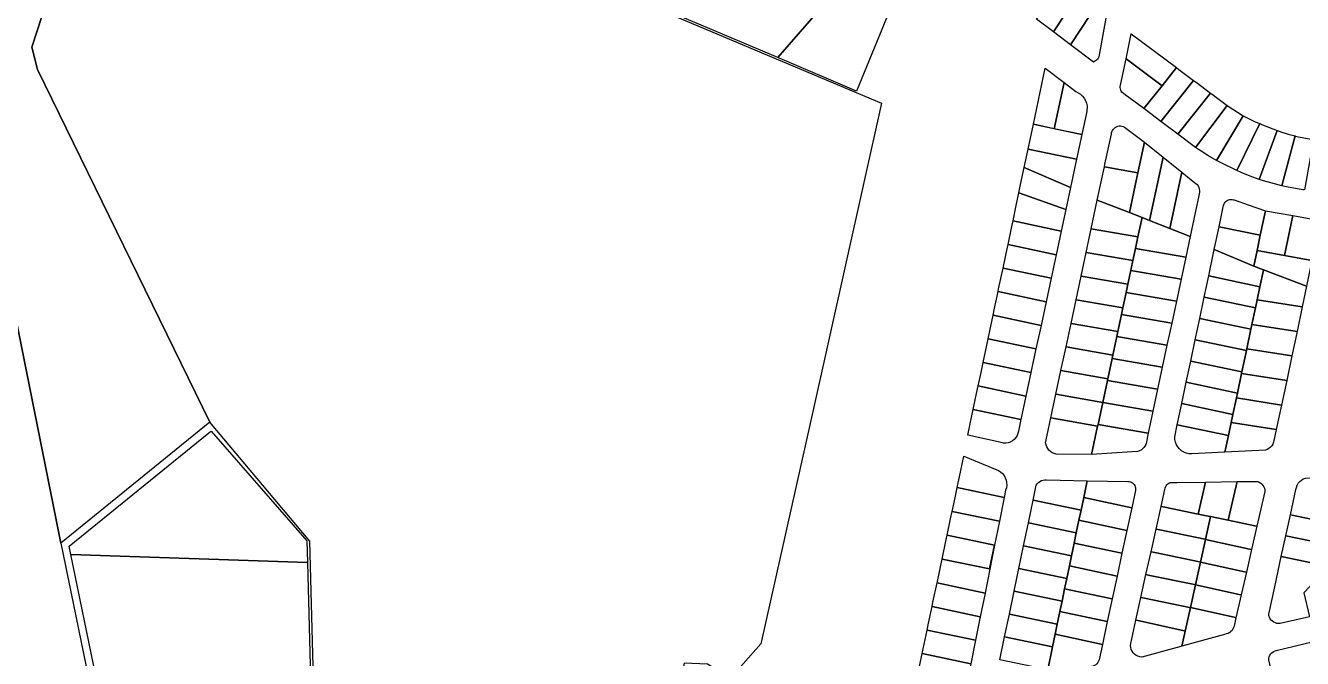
# Model space of a CAD drawing. Header units: millimetres. Extents: x 522658 to 553925, y 7796479 to 7820139.
# Drawn here: x 542555 to 543273, y 7804897 to 7805253 of the extents above; entities that cross this region are included whole.
import ezdxf

# ---------------------------------------------------------------- set-up
doc = ezdxf.new("R2010")
doc.units = ezdxf.units.MM
doc.layers.add('ZONA RESIDENCIAL 2 (ZR_2)', color=2, linetype='Continuous')

msp = doc.modelspace()

# ---------------------------------------------------------------- linework, layer by layer
at = {"layer": 'ZONA RESIDENCIAL 2 (ZR_2)'}
for points in [[(542658.49, 7805029.92), (542561.56, 7805228.16), (542558.25, 7805240.73), (542564.21, 7805258.59), (542576.11, 7805274.46), (542609.68, 7805306.55), (542661.75, 7805368.4), (542790.36, 7805313.2), (542804.83, 7805306.99), (542888.04, 7805271.84), (543036.56, 7805209.23), (542996.68, 7805030.83), (542968.66, 7804905.18), (542951.54, 7804885.95), (542938.54, 7804893.77), (542925.37, 7804894.41), (542920.37, 7804870.67), (542913.7, 7804869.3), (542728.2, 7804831.2), (542718.27, 7804829.16), (542714.69, 7804962.96), (542658.49, 7805029.92)], [(542609.68, 7805306.55), (542576.11, 7805274.46), (542564.21, 7805258.59), (542558.25, 7805240.73), (542561.56, 7805228.16), (542658.49, 7805029.92), (542574.64, 7804961.93), (542509.4, 7805287.33), (542512.57, 7805290.17), (542546.4, 7805320.13), (542570.61, 7805339.21), (542609.68, 7805306.55)], [(543036.69, 7805302.29), (542978.07, 7805234.9), (542889.62, 7805272.45), (542919.18, 7805340.77), (542936.72, 7805333.99), (542948.31, 7805329.51), (542960.87, 7805324.66), (542975.35, 7805319.06), (542993.71, 7805311.96), (543020.87, 7805302.08), (543026.43, 7805309.67), (543036.69, 7805302.29)], [(542978.07, 7805234.9), (543036.69, 7805302.29), (543053.01, 7805290.57), (543045.13, 7805271.44), (543039.64, 7805258.09), (543022.36, 7805216.1), (542978.07, 7805234.9)], [(543133.32, 7805249.36), (543123.75, 7805256.6), (543140.47, 7805282.14), (543150.04, 7805274.9), (543133.32, 7805249.36)], [(543142.89, 7805242.12), (543133.32, 7805249.36), (543150.04, 7805274.9), (543159.61, 7805267.66), (543142.89, 7805242.12)], [(543155.71, 7805232.42), (543142.89, 7805242.12), (543159.61, 7805267.66), (543164.02, 7805264.32), (543158.8, 7805235.27), (543158.48, 7805234.62), (543158.07, 7805234.02), (543157.58, 7805233.49), (543157.01, 7805233.04), (543156.38, 7805232.68), (543155.71, 7805232.42)], [(543202.47, 7805229.32), (543194.38, 7805219.14), (543174.1, 7805234.3), (543177.05, 7805248.32), (543202.47, 7805229.32)], [(543194.38, 7805219.14), (543184.12, 7805206.22), (543173.68, 7805214.08), (543171.79, 7805215.51), (543171.41, 7805216.08), (543171.12, 7805216.7), (543170.93, 7805217.35), (543170.84, 7805218.03), (543170.85, 7805218.72), (543170.96, 7805219.39), (543174.1, 7805234.3), (543194.38, 7805219.14)], [(543139.2, 7805220.87), (543133.71, 7805194.93), (543121.97, 7805197.42), (543128.64, 7805228.94), (543139.2, 7805220.87)], [(543184.12, 7805206.22), (543194.38, 7805219.14), (543202.47, 7805229.32), (543203.88, 7805228.27), (543212.08, 7805222.14), (543193.7, 7805199), (543185.59, 7805205.11), (543184.12, 7805206.22)], [(543133.71, 7805194.93), (543139.2, 7805220.87), (543145.78, 7805215.83), (543147.19, 7805215.19), (543148.48, 7805214.33), (543149.61, 7805213.28), (543150.57, 7805212.06), (543151.33, 7805210.71), (543151.87, 7805209.26), (543152.17, 7805207.74), (543152.17, 7805207.74), (543152.04, 7805204.66), (543149.25, 7805191.63), (543133.71, 7805194.93)], [(543193.7, 7805199), (543212.08, 7805222.14), (543213.49, 7805221.08), (543221.69, 7805214.95), (543203.29, 7805191.78), (543195.17, 7805197.89), (543193.7, 7805199)], [(543224.21, 7805213.07), (543231.05, 7805208.05), (543213.27, 7805184.34), (543203.29, 7805191.78), (543221.69, 7805214.95), (543222.2, 7805214.57), (543223.1, 7805213.9), (543224.21, 7805213.07)], [(543240.03, 7805202.22), (543225.05, 7805177.05), (543220.06, 7805179.95), (543215.19, 7805183.04), (543214.82, 7805183.29), (543213.27, 7805184.34), (543231.05, 7805208.05), (543240.03, 7805202.22)], [(543246.82, 7805198.88), (543249.33, 7805197.85), (543236.46, 7805171.37), (543226.91, 7805176.04), (543225.05, 7805177.05), (543240.03, 7805202.22), (543246.82, 7805198.88)], [(543149.25, 7805191.63), (543146.28, 7805177.73), (543119.03, 7805183.51), (543121.97, 7805197.42), (543149.25, 7805191.63)], [(543165.87, 7805191.95), (543165.92, 7805192.18), (543166, 7805192.67), (543166.13, 7805193.15), (543166.43, 7805193.88), (543166.85, 7805194.55), (543167.37, 7805195.14), (543167.98, 7805195.64), (543168.67, 7805196.04), (543169.41, 7805196.32), (543170.18, 7805196.47), (543170.97, 7805196.5), (543171.75, 7805196.4), (543172.51, 7805196.17), (543173.22, 7805195.82), (543184.48, 7805187.46), (543180.76, 7805170.04), (543161.95, 7805173.55), (543162.26, 7805175), (543165.87, 7805191.95)], [(543236.46, 7805171.37), (543249.33, 7805197.85), (543250.88, 7805197.17), (543259.17, 7805193.97), (543249.06, 7805166.47), (543243.95, 7805168.29), (543238.91, 7805170.31), (543236.46, 7805171.37)], [(543195.02, 7805178.97), (543187.4, 7805143.29), (543183.13, 7805144.96), (543176, 7805147.74), (543180.76, 7805170.04), (543184.48, 7805187.46), (543195.02, 7805178.97)], [(543249.06, 7805166.47), (543259.17, 7805193.97), (543260.81, 7805193.42), (543261.26, 7805193.27), (543265.28, 7805191.96), (543269.35, 7805190.85), (543261.78, 7805162.84), (543251.56, 7805165.66), (543249.06, 7805166.47)], [(543279.65, 7805188.92), (543274.47, 7805160.51), (543274.33, 7805160.53), (543273.68, 7805160.63), (543264.34, 7805162.28), (543262.7, 7805162.62), (543261.91, 7805162.81), (543261.78, 7805162.84), (543269.35, 7805190.85), (543269.48, 7805190.82), (543271.19, 7805190.42), (543277.08, 7805189.32), (543279.65, 7805188.92)], [(543146.28, 7805177.73), (543142.88, 7805161.86), (543116.82, 7805173.06), (543119.03, 7805183.51), (543146.28, 7805177.73)], [(543142.88, 7805161.86), (543140.24, 7805149.55), (543113.83, 7805158.88), (543114.8, 7805163.51), (543116.82, 7805173.06), (543142.88, 7805161.86)], [(543176, 7805147.74), (543157.95, 7805154.79), (543161.8, 7805172.84), (543161.91, 7805173.37), (543161.95, 7805173.55), (543180.76, 7805170.04), (543176, 7805147.74)], [(543205.56, 7805170.47), (543198.8, 7805138.84), (543187.4, 7805143.29), (543195.02, 7805178.97), (543205.56, 7805170.47)], [(543214.14, 7805163.55), (543214.66, 7805162.77), (543215.07, 7805161.93), (543215.35, 7805161.03), (543215.49, 7805160.11), (543215.49, 7805159.17), (543215.12, 7805157.44), (543210.21, 7805134.38), (543198.8, 7805138.84), (543205.56, 7805170.47), (543211.94, 7805165.33), (543214.14, 7805163.55)], [(543140.24, 7805149.55), (543137.63, 7805137.33), (543110.5, 7805143.08), (543112.33, 7805151.77), (543113.83, 7805158.88), (543140.24, 7805149.55)], [(543180.8, 7805134.06), (543154.52, 7805138.7), (543157.95, 7805154.79), (543176, 7805147.74), (543183.13, 7805144.96), (543180.8, 7805134.06)], [(543226.47, 7805139.77), (543228.84, 7805151.02), (543228.95, 7805151.72), (543229.18, 7805152.4), (543229.5, 7805153.03), (543229.92, 7805153.61), (543230.43, 7805154.11), (543231.04, 7805154.55), (543231.71, 7805154.88), (543232.43, 7805155.09), (543233.18, 7805155.18), (543233.93, 7805155.15), (543234.66, 7805155), (543235.03, 7805154.87), (543242.89, 7805152.16), (543252.61, 7805148.8), (543249.69, 7805135.02), (543226.47, 7805139.77)], [(543207.71, 7805122.64), (543179.44, 7805127.64), (543180.8, 7805134.06), (543183.13, 7805144.96), (543187.4, 7805143.29), (543198.8, 7805138.84), (543210.21, 7805134.37), (543207.71, 7805122.64)], [(543249.69, 7805135.02), (543252.61, 7805148.8), (543267.96, 7805146.08), (543263.23, 7805123.66), (543247.89, 7805126.49), (543249.69, 7805135.02)], [(543282.39, 7805138.47), (543278.67, 7805120.81), (543263.23, 7805123.66), (543267.96, 7805146.08), (543278.09, 7805144.21), (543278.93, 7805143.97), (543279.72, 7805143.6), (543280.44, 7805143.11), (543281.07, 7805142.5), (543281.59, 7805141.81), (543281.99, 7805141.03), (543282.26, 7805140.2), (543282.4, 7805139.34), (543282.39, 7805138.47)], [(543137.63, 7805137.33), (543134.79, 7805124.07), (543107.69, 7805129.82), (543109.85, 7805140.03), (543110.5, 7805143.08), (543137.63, 7805137.33)], [(543177.97, 7805120.76), (543151.69, 7805125.4), (543154.52, 7805138.7), (543180.8, 7805134.06), (543179.44, 7805127.64), (543177.97, 7805120.76)], [(543249.69, 7805135.02), (543247.89, 7805126.49), (543246.02, 7805117.66), (543223.78, 7805127.04), (543226.47, 7805139.77), (543249.69, 7805135.02)], [(543134.79, 7805124.07), (543131.95, 7805110.81), (543104.89, 7805116.55), (543107.37, 7805128.29), (543107.69, 7805129.82), (543134.79, 7805124.07)], [(543177.97, 7805120.76), (543175.13, 7805107.46), (543148.85, 7805112.1), (543151.69, 7805125.4), (543177.97, 7805120.76)], [(543205.07, 7805110.27), (543176.8, 7805115.27), (543177.97, 7805120.76), (543179.44, 7805127.64), (543207.71, 7805122.64), (543205.07, 7805110.27)], [(543251.41, 7805115.4), (543249.44, 7805106.09), (543220.64, 7805112.17), (543223.78, 7805127.04), (543246.02, 7805117.66), (543251.45, 7805115.61), (543251.41, 7805115.4)], [(543246.02, 7805117.66), (543247.89, 7805126.49), (543263.23, 7805123.66), (543278.67, 7805120.81), (543275.76, 7805106.44), (543251.45, 7805115.61), (543246.02, 7805117.66)], [(543131.95, 7805110.81), (543129.12, 7805097.58), (543102.09, 7805103.31), (543102.41, 7805104.81), (543104.89, 7805116.55), (543131.95, 7805110.81)], [(543251.45, 7805115.61), (543275.76, 7805106.44), (543273.27, 7805094.7), (543247.87, 7805098.66), (543249.44, 7805106.09), (543251.41, 7805115.4), (543251.45, 7805115.61)], [(543175.13, 7805107.46), (543174.16, 7805102.9), (543172.3, 7805094.16), (543146.02, 7805098.8), (543148.85, 7805112.1), (543175.13, 7805107.46)], [(543205.07, 7805110.27), (543202.43, 7805097.9), (543174.16, 7805102.9), (543175.13, 7805107.46), (543176.8, 7805115.27), (543205.07, 7805110.27)], [(543246.91, 7805094.12), (543218.11, 7805100.2), (543220.64, 7805112.17), (543249.44, 7805106.09), (543247.87, 7805098.66), (543246.91, 7805094.12)], [(543129.12, 7805097.58), (543126.28, 7805084.33), (543099.29, 7805090.05), (543099.93, 7805093.07), (543102.09, 7805103.31), (543129.12, 7805097.58)], [(543202.43, 7805097.9), (543199.8, 7805085.52), (543171.53, 7805090.52), (543172.3, 7805094.16), (543174.16, 7805102.9), (543202.43, 7805097.9)], [(543172.3, 7805094.16), (543171.53, 7805090.52), (543169.46, 7805080.85), (543143.18, 7805085.49), (543146.02, 7805098.8), (543172.3, 7805094.16)], [(543246.91, 7805094.12), (543244.96, 7805084.88), (543244.38, 7805082.16), (543215.58, 7805088.24), (543218.11, 7805100.2), (543246.91, 7805094.12)], [(543270.35, 7805080.92), (543244.96, 7805084.88), (543246.91, 7805094.12), (543247.87, 7805098.66), (543273.27, 7805094.7), (543270.35, 7805080.92)], [(543126.28, 7805084.33), (543123.44, 7805071.08), (543096.5, 7805076.79), (543097.45, 7805081.32), (543099.29, 7805090.05), (543126.28, 7805084.33)], [(543199.8, 7805085.52), (543197.16, 7805073.15), (543168.89, 7805078.15), (543169.46, 7805080.85), (543171.53, 7805090.52), (543199.8, 7805085.52)], [(543244.38, 7805082.16), (543242.05, 7805071.09), (543241.85, 7805070.19), (543213.05, 7805076.27), (543215.58, 7805088.24), (543244.38, 7805082.16)], [(543169.46, 7805080.85), (543168.89, 7805078.15), (543166.63, 7805067.55), (543140.35, 7805072.19), (543143.18, 7805085.49), (543169.46, 7805080.85)], [(543267.43, 7805067.13), (543242.05, 7805071.09), (543244.38, 7805082.16), (543244.96, 7805084.88), (543270.35, 7805080.92), (543267.43, 7805067.13)], [(543123.44, 7805071.08), (543120.61, 7805057.83), (543093.7, 7805063.53), (543094.98, 7805069.58), (543096.5, 7805076.79), (543123.44, 7805071.08)], [(543197.16, 7805073.15), (543194.52, 7805060.78), (543166.25, 7805065.78), (543166.63, 7805067.55), (543168.89, 7805078.15), (543197.16, 7805073.15)], [(543241.85, 7805070.19), (543239.33, 7805058.23), (543210.53, 7805064.31), (543213.05, 7805076.27), (543241.85, 7805070.19)], [(543166.63, 7805067.55), (543166.25, 7805065.78), (543163.79, 7805054.25), (543137.51, 7805058.89), (543140.35, 7805072.19), (543166.63, 7805067.55)], [(543194.52, 7805060.78), (543191.88, 7805048.41), (543163.62, 7805053.41), (543163.79, 7805054.25), (543166.25, 7805065.78), (543194.52, 7805060.78)], [(543267.43, 7805067.13), (543264.52, 7805053.35), (543239.14, 7805057.31), (543239.33, 7805058.23), (543241.85, 7805070.19), (543242.05, 7805071.09), (543267.43, 7805067.13)], [(543120.61, 7805057.83), (543117.77, 7805044.58), (543090.9, 7805050.28), (543092.5, 7805057.84), (543093.7, 7805063.53), (543120.61, 7805057.83)], [(543163.79, 7805054.25), (543163.62, 7805053.41), (543160.98, 7805041.04), (543160.96, 7805040.95), (543134.68, 7805045.59), (543137.51, 7805058.89), (543163.79, 7805054.25)], [(543239.33, 7805058.23), (543239.14, 7805057.31), (543236.8, 7805046.26), (543208, 7805052.34), (543210.53, 7805064.31), (543239.33, 7805058.23)], [(543191.88, 7805048.41), (543189.25, 7805036.04), (543160.98, 7805041.04), (543163.62, 7805053.41), (543191.88, 7805048.41)], [(543236.8, 7805046.26), (543236.22, 7805043.52), (543234.27, 7805034.3), (543205.47, 7805040.38), (543208, 7805052.34), (543236.8, 7805046.26)], [(543264.52, 7805053.35), (543261.6, 7805039.56), (543236.22, 7805043.52), (543236.8, 7805046.26), (543239.14, 7805057.31), (543264.52, 7805053.35)], [(543117.77, 7805044.58), (543114.93, 7805031.32), (543088.1, 7805037.01), (543090.02, 7805046.1), (543090.9, 7805050.28), (543117.77, 7805044.58)], [(543160.96, 7805040.95), (543158.34, 7805028.66), (543158.12, 7805027.65), (543131.84, 7805032.29), (543134.68, 7805045.59), (543160.96, 7805040.95)], [(543114.93, 7805031.32), (543113.55, 7805024.88), (543113.28, 7805023.58), (543112.78, 7805022.34), (543112.08, 7805021.2), (543111.2, 7805020.21), (543110.15, 7805019.38), (543108.98, 7805018.74), (543107.72, 7805018.31), (543106.4, 7805018.11), (543105.07, 7805018.14), (543103.76, 7805018.4), (543085.06, 7805022.62), (543087.54, 7805034.36), (543088.1, 7805037.01), (543114.93, 7805031.32)], [(543189.25, 7805036.04), (543186.61, 7805023.66), (543158.34, 7805028.66), (543160.96, 7805040.95), (543160.98, 7805041.04), (543189.25, 7805036.04)], [(543234.27, 7805034.3), (543233.31, 7805029.74), (543231.74, 7805022.33), (543202.94, 7805028.41), (543205.47, 7805040.38), (543234.27, 7805034.3)], [(543261.6, 7805039.56), (543258.69, 7805025.78), (543233.31, 7805029.74), (543234.27, 7805034.3), (543236.22, 7805043.52), (543261.6, 7805039.56)], [(543128.88, 7805018.36), (543129.8, 7805022.69), (543131.84, 7805032.29), (543158.12, 7805027.65), (543154.74, 7805011.76), (543134.72, 7805011.96), (543133.6, 7805012.27), (543132.55, 7805012.75), (543131.58, 7805013.39), (543130.73, 7805014.19), (543130.02, 7805015.1), (543129.47, 7805016.12), (543129.08, 7805017.22), (543128.88, 7805018.36)], [(543229.77, 7805013.01), (543231.74, 7805022.33), (543233.31, 7805029.74), (543258.69, 7805025.78), (543257.17, 7805018.62), (543256.72, 7805017.61), (543256.13, 7805016.68), (543255.39, 7805015.85), (543254.53, 7805015.15), (543253.58, 7805014.59), (543252.55, 7805014.19), (543229.77, 7805013.01)], [(542713.42, 7804950.92), (542580.31, 7804955.59), (542579.38, 7804960.15), (542658.02, 7805023.92), (542659.27, 7805024.93), (542713.09, 7804963.21), (542713.42, 7804950.92)], [(543154.74, 7805011.76), (543158.12, 7805027.65), (543158.34, 7805028.66), (543186.61, 7805023.66), (543185.4, 7805018.01), (543185.27, 7805017.38), (543184.77, 7805016.45), (543184.14, 7805015.61), (543183.39, 7805014.86), (543182.54, 7805014.24), (543181.61, 7805013.74), (543180.62, 7805013.38), (543177.62, 7805013.19), (543154.74, 7805011.76)], [(543201.5, 7805021.6), (543202.94, 7805028.41), (543231.74, 7805022.33), (543229.77, 7805013.01), (543211.21, 7805012.05), (543210.95, 7805012.04), (543209.46, 7805012.16), (543208.01, 7805012.5), (543206.63, 7805013.08), (543205.35, 7805013.86), (543204.22, 7805014.84), (543203.26, 7805015.98), (543202.49, 7805017.26), (543201.93, 7805018.65), (543201.6, 7805020.11), (543201.5, 7805021.6)], [(543105.52, 7804987.63), (543079.13, 7804993.21), (543080.37, 7804999.08), (543082.85, 7805010.82), (543102.29, 7805002.78), (543103.5, 7805002), (543104.56, 7805001.04), (543105.45, 7804999.93), (543106.16, 7804998.68), (543106.65, 7804997.33), (543106.91, 7804995.92), (543106.95, 7804994.49), (543106.75, 7804993.07), (543106.33, 7804991.7), (543105.52, 7804987.63)], [(543129.38, 7804997.49), (543152.25, 7804997), (543150.27, 7804987.55), (543148.79, 7804980.45), (543121.81, 7804986.07), (543123.57, 7804994.51), (543124.14, 7804995.31), (543124.84, 7804996), (543125.63, 7804996.58), (543126.5, 7804997.03), (543127.43, 7804997.33), (543128.4, 7804997.49), (543129.38, 7804997.49)], [(543152.25, 7804997), (543175.18, 7804996.5), (543175.86, 7804996.48), (543176.53, 7804996.35), (543177.17, 7804996.1), (543177.76, 7804995.76), (543178.28, 7804995.32), (543178.73, 7804994.8), (543179.07, 7804994.21), (543179.32, 7804993.57), (543179.45, 7804992.9), (543179.47, 7804992.22), (543179.38, 7804991.54), (543177.29, 7804981.78), (543150.27, 7804987.55), (543152.25, 7804997)], [(543214.68, 7804978.27), (543195.96, 7804982.11), (543193.86, 7804982.54), (543195.96, 7804991.99), (543196.06, 7804992.73), (543196.28, 7804993.45), (543196.61, 7804994.12), (543197.05, 7804994.72), (543197.58, 7804995.25), (543198.2, 7804995.68), (543198.87, 7804996), (543202.03, 7804996.04), (543202.61, 7804996.05), (543218.8, 7804996.26), (543214.68, 7804978.27)], [(543221.72, 7804976.82), (543221.23, 7804976.92), (543214.68, 7804978.27), (543218.8, 7804996.26), (543236.6, 7804996.49), (543231.64, 7804974.78), (543221.72, 7804976.82)], [(543248.28, 7804996.52), (543249.12, 7804996.16), (543249.89, 7804995.68), (543250.58, 7804995.08), (543251.16, 7804994.38), (543251.63, 7804993.6), (543251.96, 7804992.75), (543252.16, 7804991.86), (543252.21, 7804990.95), (543247.76, 7804971.48), (543246.66, 7804971.7), (543231.64, 7804974.78), (543236.6, 7804996.49), (543246.94, 7804996.63), (543248.28, 7804996.52)], [(543287.34, 7804973.42), (543266.63, 7804977.72), (543269.76, 7804992), (543270, 7804993.24), (543270.44, 7804994.42), (543271.07, 7804995.52), (543271.87, 7804996.49), (543272.82, 7804997.33), (543273.89, 7804997.99), (543275.06, 7804998.47), (543287.13, 7804998.66), (543287.15, 7804996.81), (543287.34, 7804973.42)], [(543105.52, 7804987.63), (543102.85, 7804974.3), (543076.25, 7804979.62), (543077.88, 7804987.34), (543079.13, 7804993.21), (543105.52, 7804987.63)], [(543177.29, 7804981.78), (543174.54, 7804968.97), (543147.59, 7804974.73), (543148.79, 7804980.45), (543150.27, 7804987.55), (543177.29, 7804981.78)], [(543102.85, 7804974.3), (543100.14, 7804960.71), (543073.44, 7804966.35), (543075.4, 7804975.6), (543076.25, 7804979.62), (543102.85, 7804974.3)], [(543148.79, 7804980.45), (543147.59, 7804974.73), (543146.12, 7804967.63), (543119.14, 7804973.25), (543121.81, 7804986.07), (543148.79, 7804980.45)], [(543221.72, 7804976.82), (543218.88, 7804964.02), (543218.39, 7804964.13), (543193.11, 7804969.32), (543191.02, 7804969.75), (543193.86, 7804982.54), (543195.96, 7804982.11), (543214.68, 7804978.27), (543221.23, 7804976.92), (543221.72, 7804976.82)], [(543146.12, 7804967.63), (543144.92, 7804961.91), (543143.44, 7804954.81), (543116.47, 7804960.43), (543119.14, 7804973.25), (543146.12, 7804967.63)], [(543174.54, 7804968.97), (543171.8, 7804956.16), (543144.92, 7804961.91), (543146.12, 7804967.63), (543147.59, 7804974.73), (543174.54, 7804968.97)], [(543218.88, 7804964.02), (543221.72, 7804976.82), (543231.64, 7804974.78), (543246.66, 7804971.7), (543247.76, 7804971.48), (543244.74, 7804958.27), (543243.65, 7804958.51), (543218.88, 7804964.02)], [(543301.93, 7804963.09), (543298, 7804958.95), (543297.77, 7804959), (543264.06, 7804966), (543266.63, 7804977.72), (543287.34, 7804973.42), (543301.87, 7804970.4), (543301.93, 7804963.09)], [(543100.14, 7804960.71), (543097.33, 7804947.44), (543070.57, 7804952.79), (543072.91, 7804963.86), (543073.44, 7804966.35), (543100.14, 7804960.71)], [(543218.88, 7804964.02), (543216.04, 7804951.23), (543215.54, 7804951.34), (543190.27, 7804956.53), (543188.17, 7804956.96), (543191.02, 7804969.75), (543193.11, 7804969.32), (543218.39, 7804964.13), (543218.88, 7804964.02)], [(543298, 7804958.95), (543288.28, 7804948.71), (543287.48, 7804948.88), (543261.49, 7804954.28), (543264.06, 7804966), (543297.77, 7804959), (543298, 7804958.95)], [(543094.76, 7804933.8), (543067.75, 7804939.5), (543067.94, 7804940.38), (543070.43, 7804952.12), (543070.57, 7804952.79), (543097.33, 7804947.44), (543100.14, 7804960.71), (543094.76, 7804933.8)], [(543143.44, 7804954.81), (543142.25, 7804949.09), (543140.77, 7804941.99), (543113.8, 7804947.61), (543116.47, 7804960.43), (543143.44, 7804954.81)], [(543171.8, 7804956.16), (543169.06, 7804943.35), (543142.25, 7804949.09), (543143.44, 7804954.81), (543144.92, 7804961.91), (543171.8, 7804956.16)], [(543216.04, 7804951.23), (543218.88, 7804964.02), (543243.65, 7804958.51), (543244.74, 7804958.27), (543241.82, 7804945.5), (543240.73, 7804945.74), (543216.04, 7804951.23)], [(543216.04, 7804951.23), (543213.2, 7804938.44), (543212.69, 7804938.55), (543187.42, 7804943.74), (543185.33, 7804944.17), (543188.17, 7804956.96), (543190.27, 7804956.53), (543215.54, 7804951.34), (543216.04, 7804951.23)], [(543213.2, 7804938.44), (543216.04, 7804951.23), (543240.73, 7804945.74), (543241.82, 7804945.5), (543238.9, 7804932.73), (543237.82, 7804932.97), (543213.2, 7804938.44)], [(543260.94, 7804916.68), (543260, 7804916.64), (543259.07, 7804916.76), (543258.17, 7804917.02), (543257.32, 7804917.43), (543256.54, 7804917.96), (543255.87, 7804918.61), (543255.3, 7804919.36), (543254.86, 7804920.19), (543254.56, 7804921.08), (543254.41, 7804922.01), (543257.78, 7804937.36), (543261.49, 7804954.28), (543287.48, 7804948.88), (543288.28, 7804948.71), (543274.25, 7804933.94), (543277.3, 7804920.5), (543260.94, 7804916.68)], [(543140.77, 7804941.99), (543139.57, 7804936.27), (543138.09, 7804929.17), (543111.13, 7804934.79), (543113.8, 7804947.61), (543140.77, 7804941.99)], [(543169.06, 7804943.35), (543166.32, 7804930.54), (543139.57, 7804936.27), (543140.77, 7804941.99), (543142.25, 7804949.09), (543169.06, 7804943.35)], [(543213.2, 7804938.44), (543210.36, 7804925.65), (543209.85, 7804925.76), (543184.57, 7804930.95), (543182.49, 7804931.38), (543185.33, 7804944.17), (543187.42, 7804943.74), (543212.69, 7804938.55), (543213.2, 7804938.44)], [(543094.76, 7804933.8), (543092.11, 7804920.52), (543064.96, 7804926.28), (543065.46, 7804928.64), (543067.75, 7804939.5), (543094.76, 7804933.8)], [(543166.32, 7804930.54), (543163.58, 7804917.73), (543136.9, 7804923.44), (543138.09, 7804929.17), (543139.57, 7804936.27), (543166.32, 7804930.54)], [(543210.36, 7804925.65), (543213.2, 7804938.44), (543237.82, 7804932.97), (543238.9, 7804932.73), (543235.98, 7804919.96), (543234.9, 7804920.2), (543210.36, 7804925.65)], [(543138.09, 7804929.17), (543136.9, 7804923.44), (543135.42, 7804916.35), (543108.46, 7804921.97), (543111.13, 7804934.79), (543138.09, 7804929.17)], [(543210.36, 7804925.65), (543207.43, 7804912.44), (543206.91, 7804912.55), (543181.73, 7804918.16), (543179.66, 7804918.62), (543182.49, 7804931.38), (543184.57, 7804930.95), (543209.85, 7804925.76), (543210.36, 7804925.65)], [(543092.11, 7804920.52), (543089.45, 7804907.25), (543062.15, 7804913.02), (543062.97, 7804916.9), (543064.96, 7804926.28), (543092.11, 7804920.52)], [(543135.42, 7804916.35), (543134.22, 7804910.62), (543132.74, 7804903.53), (543105.79, 7804909.15), (543108.46, 7804921.97), (543135.42, 7804916.35)], [(543163.58, 7804917.73), (543160.84, 7804904.92), (543134.22, 7804910.62), (543135.42, 7804916.35), (543136.9, 7804923.44), (543163.58, 7804917.73)], [(543234.9, 7804915.22), (543234.65, 7804914.36), (543234.27, 7804913.55), (543233.76, 7804912.81), (543233.15, 7804912.15), (543232.45, 7804911.6), (543231.67, 7804911.16), (543230.37, 7804910.84), (543229.44, 7804910.58), (543205.55, 7804903.99), (543210.36, 7804925.65), (543234.9, 7804920.2), (543235.98, 7804919.96), (543234.9, 7804915.22)], [(543204.97, 7804903.83), (543182.94, 7804897.76), (543181.85, 7804897.92), (543180.79, 7804898.26), (543179.81, 7804898.77), (543178.92, 7804899.44), (543178.16, 7804900.24), (543177.53, 7804901.15), (543177.07, 7804902.16), (543176.78, 7804903.22), (543176.66, 7804904.33), (543176.73, 7804905.43), (543179.66, 7804918.62), (543181.73, 7804918.16), (543206.91, 7804912.55), (543207.43, 7804912.44), (543205.55, 7804903.99), (543204.97, 7804903.83)], [(543089.45, 7804907.25), (543086.8, 7804893.96), (543059.35, 7804899.78), (543060.49, 7804905.16), (543062.15, 7804913.02), (543089.45, 7804907.25)], [(543130.06, 7804890.71), (543103.12, 7804896.33), (543105.79, 7804909.15), (543132.74, 7804903.53), (543130.06, 7804890.71)], [(543130.06, 7804890.71), (543132.74, 7804903.53), (543134.22, 7804910.62), (543160.84, 7804904.92), (543158.99, 7804896.3), (543158.67, 7804895.5), (543158.24, 7804894.75), (543157.69, 7804894.08), (543157.05, 7804893.5), (543156.33, 7804893.02), (543155.54, 7804892.66), (543154.71, 7804892.43), (543128.89, 7804885.12), (543130.06, 7804890.71)], [(543287.75, 7804893.04), (543256.84, 7804885.64), (543254.39, 7804896.25), (543254.49, 7804897.14), (543254.72, 7804898.01), (543255.1, 7804898.83), (543255.6, 7804899.57), (543256.22, 7804900.23), (543256.93, 7804900.77), (543257.73, 7804901.19), (543258.58, 7804901.48), (543284.24, 7804907.62), (543287.75, 7804893.04)], [(543086.8, 7804893.96), (543084.14, 7804880.69), (543056.54, 7804886.52), (543058, 7804893.42), (543059.35, 7804899.78), (543086.8, 7804893.96)]]:
    msp.add_lwpolyline(points, close=True, dxfattribs=at)
for points in [[(542508.84, 7805290.11), (542574.64, 7804961.93), (542655.23, 7804569.59), (542616.2, 7804584.99), (542397.25, 7804682.08)], [(542594.28, 7804887.21), (542580.31, 7804955.59), (542713.42, 7804950.92), (542713.42, 7804950.92), (542717.29, 7804806.44)]]:
    msp.add_lwpolyline(points, dxfattribs=at)

doc.saveas('drawing.dxf')
